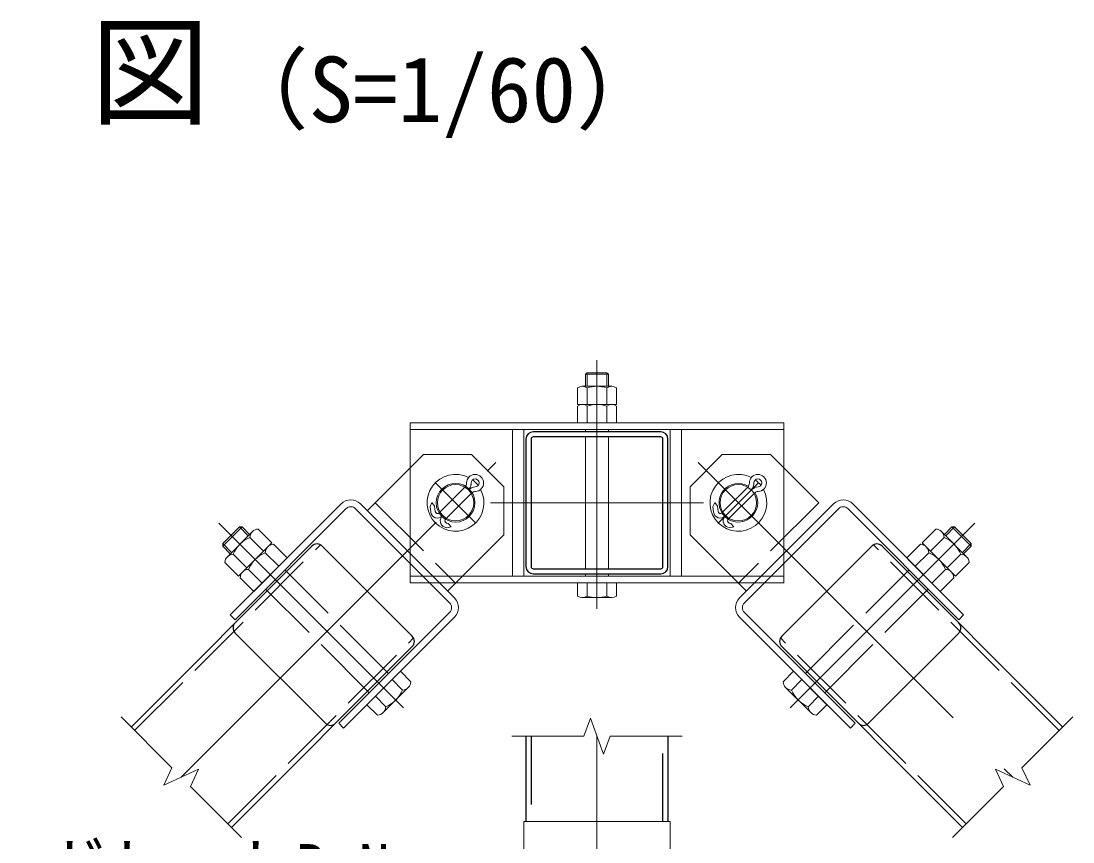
# Model space of a CAD drawing. Units: millimetres, scale not verified. Extents: x -12599 to 12601, y -8909 to 8911.
# Drawn here: x -4232 to -1453, y -5515 to -3347 of the extents above; entities that cross this region are included whole.
import ezdxf
from ezdxf.enums import TextEntityAlignment as Align

# ---------------------------------------------------------------- set-up
doc = ezdxf.new("R2010")
doc.units = ezdxf.units.MM
doc.header["$LTSCALE"] = 30
doc.linetypes.add('DASHED', pattern=[7.5, 6, -1.5])
doc.linetypes.add('USER1', pattern=[50.8, 31.75, -6.35, 6.35, -6.35])
for name, color, linetype, lineweight in [('0-0_D-BMK', 2, 'USER1', 13), ('0-1_D-STR1', 1, 'Continuous', 25), ('0-2_D-STR3', 3, 'Continuous', 13), ('0-4_D-STR-DIM', 7, 'Continuous', 13), ('0-7_D-STR-TXT', 7, 'Continuous', 13), ('0-8_D-TTL-TXT', 7, 'Continuous', 13)]:
    doc.layers.add(name, color=color, linetype=linetype, lineweight=lineweight)
doc.styles.add('ＭＳ ゴシック', font='')
doc.styles.get('ＭＳ ゴシック').set_extended_font_data('MS Gothic')

msp = doc.modelspace()

# ---------------------------------------------------------------- linework, layer by layer
at = {"layer": '0-0_D-BMK'}
for p, q in [((-2710.66, -4898.88), (-2710.66, -4242.38)), ((-3808.79, -5343.84), (-2978.09, -4513.14)), ((-2443.22, -4513.14), (-1612.52, -5343.84)), ((-3136.21, -4567.16), (-3032.1, -4671.26)), ((-2285.1, -4567.16), (-2389.21, -4671.26)), ((-2991.91, -4619.21), (-2429.41, -4619.21)), ((-3221.32, -5160.86), (-3709.11, -4673.07)), ((-2199.99, -5160.86), (-1712.2, -4673.07)), ((-2710.66, -5235.76), (-2710.66, -6705.93))]:
    msp.add_line(p, q, dxfattribs=at)
at = {"layer": '0-1_D-STR1'}
for p, q in [((-2542.36, -4431.71), (-2878.96, -4431.71)), ((-2542.36, -4445.21), (-2878.96, -4445.21)), ((-2898.16, -4450.91), (-2898.16, -4787.51)), ((-2884.66, -4450.91), (-2884.66, -4787.51)), ((-2536.66, -4787.51), (-2536.66, -4450.91)), ((-2523.16, -4787.51), (-2523.16, -4450.91)), ((-3941.37, -5211.26), (-3463.66, -4733.55)), ((-3666.15, -4936.03), (-3463.66, -4733.55)), ((-3436.51, -4733.55), (-3198.49, -4971.56)), ((-1984.8, -4733.55), (-2222.82, -4971.56)), ((-1479.94, -5211.26), (-1957.65, -4733.55)), ((-1755.16, -4936.03), (-1957.65, -4733.55)), ((-2878.96, -4793.21), (-2542.36, -4793.21)), ((-2878.96, -4806.71), (-2542.36, -4806.71)), ((-3428.13, -5201.2), (-3666.15, -4963.19)), ((-1993.18, -5201.2), (-1755.16, -4963.19)), ((-3676.2, -5476.42), (-3198.49, -4998.71)), ((-3198.49, -4998.71), (-3400.98, -5201.2)), ((-1745.11, -5476.42), (-2222.82, -4998.71)), ((-2222.82, -4998.71), (-2020.33, -5201.2)), ((-2898.16, -5235.76), (-2898.16, -5460.76)), ((-2523.16, -5235.76), (-2523.16, -5460.76))]:
    msp.add_line(p, q, dxfattribs=at)
at = {"layer": '0-1_D-STR1', "linetype": 'DASHED'}
for p, q in [((-3931.82, -5220.8), (-3441.15, -4730.13)), ((-1489.49, -5220.8), (-1980.16, -4730.13)), ((-3685.75, -5466.87), (-3195.08, -4976.2)), ((-1735.56, -5466.87), (-2226.23, -4976.2)), ((-2884.66, -5235.76), (-2884.66, -5460.76)), ((-2536.66, -5460.76), (-2536.66, -5235.76))]:
    msp.add_line(p, q, dxfattribs=at)
at = {"layer": '0-1_D-STR1'}
for centre, radius, start, end in [((-2878.96, -4450.91), 19.2, 90, 180), ((-2878.96, -4450.91), 5.7, 90, 180), ((-2542.36, -4450.91), 19.2, 0, 90), ((-2542.36, -4450.91), 5.7, 0, 90), ((-3450.08, -4747.12), 19.2, 45, 135), ((-1971.23, -4747.12), 19.2, 45, 135), ((-2878.96, -4787.51), 19.2, 180, 270), ((-2878.96, -4787.51), 5.7, 180, 270), ((-2542.36, -4787.51), 19.2, 270, 0), ((-2542.36, -4787.51), 5.7, 270, 0), ((-3652.57, -4949.61), 19.2, 135, 225), ((-1768.74, -4949.61), 19.2, 315, 45), ((-3212.07, -4985.14), 19.2, 315, 45), ((-2209.24, -4985.14), 19.2, 135, 225), ((-3414.56, -5187.62), 19.2, 225, 315), ((-2006.75, -5187.62), 19.2, 225, 315)]:
    msp.add_arc(centre, radius, start, end, dxfattribs=at)
at = {"layer": '0-2_D-STR3'}
for p, q in [((-2740.66, -4279.77), (-2736.6, -4275.71)), ((-2736.6, -4275.71), (-2684.71, -4275.71)), ((-2680.66, -4279.77), (-2684.71, -4275.71)), ((-2740.66, -4311.71), (-2740.66, -4279.77)), ((-2740.66, -4279.77), (-2680.66, -4279.77)), ((-2736.6, -4311.71), (-2736.6, -4279.77)), ((-2684.71, -4311.71), (-2684.71, -4279.77)), ((-2680.66, -4311.71), (-2680.66, -4279.77)), ((-2762.56, -4359.71), (-2762.56, -4315.91)), ((-2750.35, -4311.71), (-2671.71, -4311.71)), ((-2736.61, -4359.71), (-2736.61, -4315.91)), ((-2684.71, -4359.71), (-2684.71, -4315.91)), ((-2658.76, -4315.91), (-2658.76, -4359.71)), ((-2762.56, -4359.71), (-2658.76, -4359.71)), ((-2750.35, -4359.71), (-2671.71, -4359.71)), ((-2762.56, -4407.71), (-2762.56, -4363.91)), ((-2736.61, -4407.71), (-2736.61, -4363.91)), ((-2684.71, -4407.71), (-2684.71, -4363.91)), ((-2658.76, -4363.91), (-2658.76, -4407.71)), ((-3204.16, -4407.71), (-2217.16, -4407.71)), ((-3204.16, -4407.71), (-3204.16, -4830.71)), ((-2762.56, -4407.71), (-2658.76, -4407.71)), ((-2217.16, -4407.71), (-2217.16, -4830.71)), ((-3204.16, -4425.71), (-2217.16, -4425.71)), ((-2934.16, -4425.71), (-2934.16, -4812.71)), ((-2904.16, -4425.71), (-2904.16, -4812.71)), ((-2740.66, -4431.71), (-2740.66, -4425.71)), ((-2740.66, -4793.21), (-2740.66, -4445.21)), ((-2680.66, -4431.71), (-2680.66, -4425.71)), ((-2680.66, -4793.21), (-2680.66, -4445.21)), ((-2517.16, -4425.71), (-2517.16, -4812.71)), ((-2487.16, -4425.71), (-2487.16, -4812.71)), ((-3169.01, -4491.93), (-3317.5, -4640.42)), ((-3373.72, -4635.12), (-3666.46, -4927.86)), ((-3348.26, -4635.12), (-3100.06, -4883.31)), ((-3335.53, -4622.39), (-3087.34, -4870.58)), ((-3151.52, -4629.17), (-3146.75, -4618.34)), ((-3151.52, -4629.17), (-3149.81, -4643.64)), ((-3146.75, -4618.34), (-3139.6, -4627.77)), ((-3139.6, -4627.77), (-3137.89, -4642.23)), ((-2404.52, -4629.17), (-2402.81, -4643.64)), ((-2392.6, -4627.77), (-2390.89, -4642.23)), ((-2085.78, -4622.39), (-2333.97, -4870.58)), ((-2073.05, -4635.12), (-2321.25, -4883.31)), ((-2047.59, -4635.12), (-1754.85, -4927.86)), ((-2034.87, -4622.39), (-1742.12, -4915.13)), ((-3699.07, -4727.13), (-3655.05, -4683.11)), ((-3699.07, -4734.02), (-3648.16, -4683.11)), ((-3687.02, -4761.75), (-3618.76, -4693.49)), ((-3631.72, -4706.44), (-3655.05, -4683.11)), ((-3655.05, -4683.11), (-3648.16, -4683.11)), ((-3628.27, -4703), (-3648.16, -4683.11)), ((-3605.36, -4688.57), (-3569.3, -4724.64)), ((-3103.99, -4674.02), (-3108.43, -4672.59)), ((-3103.99, -4674.02), (-3096.13, -4682.87)), ((-2360.68, -4685.44), (-2365.11, -4684.01)), ((-2356.99, -4674.02), (-2361.43, -4672.59)), ((-1815.95, -4688.57), (-1852.01, -4724.64)), ((-1734.29, -4761.75), (-1802.55, -4693.49)), ((-1793.04, -4703), (-1773.15, -4683.11)), ((-1789.59, -4706.44), (-1766.26, -4683.11)), ((-1722.24, -4734.02), (-1773.15, -4683.11)), ((-1766.26, -4683.11), (-1773.15, -4683.11)), ((-1722.24, -4727.13), (-1766.26, -4683.11)), ((-3591.36, -4746.7), (-3627.43, -4710.64)), ((-2956.88, -4704.06), (-3105.37, -4852.55)), ((-1829.95, -4746.7), (-1793.88, -4710.64)), ((-3675.74, -4750.47), (-3699.07, -4727.13)), ((-3699.07, -4734.02), (-3699.07, -4727.13)), ((-3679.19, -4753.91), (-3699.07, -4734.02)), ((-3657.55, -4812.88), (-3569.3, -4724.64)), ((-3646.72, -4802.05), (-3578.46, -4733.79)), ((-3551.06, -4787), (-3587.12, -4750.94)), ((-3565.06, -4728.88), (-3529, -4764.94)), ((-1856.25, -4728.88), (-1892.31, -4764.94)), ((-1870.25, -4787), (-1834.19, -4750.94)), ((-1763.76, -4812.88), (-1852.01, -4724.64)), ((-1774.59, -4802.05), (-1842.85, -4733.79)), ((-1745.57, -4750.47), (-1722.24, -4727.13)), ((-1742.12, -4753.91), (-1722.24, -4734.02)), ((-1722.24, -4734.02), (-1722.24, -4727.13)), ((-3657.55, -4812.88), (-3693.61, -4776.82)), ((-3635.49, -4790.82), (-3671.55, -4754.76)), ((-3617.24, -4853.19), (-3529, -4764.94)), ((-1804.07, -4853.19), (-1892.31, -4764.94)), ((-1785.82, -4790.82), (-1749.76, -4754.76)), ((-1763.76, -4812.88), (-1727.7, -4776.82)), ((-3595.18, -4831.13), (-3631.24, -4795.06)), ((-2740.66, -4812.71), (-2740.66, -4806.71)), ((-2680.66, -4812.71), (-2680.66, -4806.71)), ((-1826.13, -4831.13), (-1790.07, -4795.06)), ((-3617.24, -4853.19), (-3653.31, -4817.13)), ((-3204.16, -4812.71), (-2217.16, -4812.71)), ((-3204.16, -4830.71), (-2217.16, -4830.71)), ((-2762.56, -4830.71), (-2658.76, -4830.71)), ((-2762.56, -4865.51), (-2762.56, -4830.71)), ((-2736.61, -4865.51), (-2736.61, -4830.71)), ((-2684.71, -4865.51), (-2684.71, -4830.71)), ((-2658.76, -4865.51), (-2658.76, -4830.71)), ((-2358.37, -4810.13), (-2315.94, -4852.55)), ((-1804.07, -4853.19), (-1768, -4817.13)), ((-2750.35, -4869.71), (-2671.71, -4869.71)), ((-3100.06, -4908.77), (-3392.81, -5201.51)), ((-2321.25, -4908.77), (-2028.5, -5201.51)), ((-1742.12, -4915.13), (-1754.85, -4927.86)), ((-3087.34, -4921.5), (-3380.08, -5214.24)), ((-2333.97, -4921.5), (-2041.23, -5214.24)), ((-3318.14, -5152.3), (-3229.89, -5064.05)), ((-3202.31, -5091.63), (-3229.89, -5064.05)), ((-2219, -5091.63), (-2191.42, -5064.05)), ((-2103.17, -5152.3), (-2191.42, -5064.05)), ((-3275.48, -5173.28), (-3207.23, -5105.02)), ((-3224.37, -5113.69), (-3251.95, -5086.11)), ((-2145.83, -5173.28), (-2214.08, -5105.02)), ((-2196.94, -5113.69), (-2169.36, -5086.11)), ((-3268.5, -5157.81), (-3296.07, -5130.23)), ((-2152.81, -5157.81), (-2125.24, -5130.23)), ((-3290.56, -5179.87), (-3318.14, -5152.3)), ((-2130.75, -5179.87), (-2103.17, -5152.3)), ((-3392.81, -5201.51), (-3380.08, -5214.24)), ((-2028.5, -5201.51), (-2041.23, -5214.24)), ((-2904.16, -5460.76), (-2904.16, -6210.76)), ((-2904.16, -5460.76), (-2517.16, -5460.76)), ((-2517.16, -5460.76), (-2517.16, -6210.76))]:
    msp.add_line(p, q, dxfattribs=at)
at = {"layer": '0-2_D-STR3', "linetype": 'DASHED'}
for p, q in [((-3041.73, -4491.93), (-3169.01, -4491.93)), ((-2379.58, -4491.93), (-2252.3, -4491.93)), ((-2252.3, -4491.93), (-2103.81, -4640.42)), ((-3059.5, -4577.58), (-3127.69, -4645.77)), ((-2312.5, -4577.58), (-2380.69, -4645.77)), ((-3041.73, -4593.75), (-3110.72, -4662.74)), ((-2294.73, -4593.75), (-2363.72, -4662.74)), ((-3296.29, -4619.21), (-3084.16, -4831.34)), ((-2125.02, -4619.21), (-2337.16, -4831.34)), ((-2464.43, -4704.06), (-2358.37, -4810.13)), ((-3261.29, -5069.99), (-3534.94, -4796.34)), ((-2160.02, -5069.99), (-1886.37, -4796.34)), ((-3312.2, -5120.9), (-3585.85, -4847.25)), ((-2109.11, -5120.9), (-1835.46, -4847.25))]:
    msp.add_line(p, q, dxfattribs=at)
for points in [[(-3041.73, -4491.93), (-2956.88, -4576.78), (-2956.88, -4704.06)], [(-2379.58, -4491.93), (-2464.43, -4576.78), (-2464.43, -4704.06)]]:
    msp.add_lwpolyline(points, dxfattribs=at)
at = {"layer": '0-2_D-STR3'}
for points in [[(-3386.44, -4622.39), (-3679.19, -4915.13), (-3666.46, -4927.86)], [(-2404.52, -4629.17), (-2399.75, -4618.34), (-2392.6, -4627.77)], [(-3096.13, -4682.87), (-3107.68, -4685.44), (-3112.11, -4684.01)], [(-2356.99, -4674.02), (-2349.13, -4682.87), (-2360.68, -4685.44)]]:
    msp.add_lwpolyline(points, dxfattribs=at)
for centre, radius in [((-3084.16, -4619.21), 51), ((-3084.16, -4619.21), 48), ((-2337.16, -4619.21), 48)]:
    msp.add_circle(centre, radius, dxfattribs=at)
for centre, radius, start, end in [((-2749.58, -4333.78), 22.09, 54.01973, 125.98027), ((-2710.66, -4393.97), 82.27, 71.61284, 108.38716), ((-2671.73, -4333.85), 22.14, 54.12648, 125.87352), ((-2749.58, -4381.78), 22.09, 54.01973, 125.98027), ((-2710.66, -4441.97), 82.27, 71.61284, 108.38716), ((-2671.73, -4381.85), 22.14, 54.12648, 125.87352), ((-3084.16, -4619.21), 75, 62.81803, 28.0289), ((-3032.6, -4566.89), 22.5, 272.26298, 180.12813), ((-3032.6, -4566.89), 10.5, 272.26298, 180.12813), ((-2337.16, -4619.21), 75, 62.81803, 28.0289), ((-2285.6, -4566.89), 22.5, 272.26298, 180.12813), ((-2285.6, -4566.89), 10.5, 272.26298, 180.12813), ((-3070.1, -4566.97), 15, 315, 0.12813), ((-3031.12, -4604.36), 27, 92.26298, 135), ((-3084.16, -4619.21), 75, 37.40006, 53.44687), ((-2337.16, -4619.21), 51, 58.87933, 31.29837), ((-2323.1, -4566.97), 15, 315, 0.12813), ((-2284.12, -4604.36), 27, 92.26298, 135), ((-2337.16, -4619.21), 75, 37.40006, 53.44687), ((-3360.99, -4647.85), 36, 45, 135), ((-3031.12, -4604.36), 15, 92.26298, 135), ((-2284.12, -4604.36), 15, 92.26298, 135), ((-2060.32, -4647.85), 36, 45, 135), ((-3360.99, -4647.85), 18, 45, 135), ((-2060.32, -4647.85), 18, 45, 135), ((-3131.93, -4641.53), 18, 186.73573, 315), ((-3131.93, -4641.53), 6, 186.73573, 315), ((-3106.58, -4666.88), 18, 127.62533, 252.10649), ((-3106.58, -4666.88), 6, 122.20897, 252.10649), ((-2384.93, -4641.53), 18, 186.73573, 315), ((-2384.93, -4641.53), 6, 186.73573, 315), ((-2359.58, -4666.88), 18, 127.62533, 252.10649), ((-2359.58, -4666.88), 6, 122.20897, 252.10649), ((-3604.59, -4711.41), 22.85, 91.94085, 178.05915), ((-1816.72, -4711.41), 22.85, 1.94085, 88.05915), ((-3594.25, -4787.94), 84.12, 113.22895, 156.77105), ((-1827.06, -4787.94), 84.12, 23.22895, 66.77105), ((-3553.94, -4828.24), 84.12, 113.22895, 156.77105), ((-3564.28, -4751.72), 22.85, 91.94085, 178.05915), ((-1857.03, -4751.72), 22.85, 1.94085, 88.05915), ((-1867.37, -4828.24), 84.12, 23.22895, 66.77105), ((-3670.37, -4778), 23.27, 92.91412, 177.08588), ((-1750.94, -4778), 23.27, 2.91412, 87.08588), ((-3630.06, -4818.31), 23.27, 92.91412, 177.08588), ((-1791.25, -4818.31), 23.27, 2.91412, 87.08588), ((-3112.79, -4896.04), 18, 315, 45), ((-3112.79, -4896.04), 36, 315, 45), ((-2749.58, -4847.64), 22.09, 234.01973, 305.98027), ((-2710.66, -4787.44), 82.27, 251.61284, 288.38716), ((-2671.73, -4847.57), 22.14, 234.12648, 305.87352), ((-2308.52, -4896.04), 36, 135, 225), ((-2308.52, -4896.04), 18, 135, 225), ((-3225.15, -5090.85), 22.85, 271.94085, 358.05915), ((-2196.16, -5090.85), 22.85, 181.94085, 268.05915), ((-3301.68, -5080.51), 84.12, 293.22895, 336.77105), ((-2119.63, -5080.51), 84.12, 203.22895, 246.77105), ((-3291.74, -5156.63), 23.27, 272.91412, 357.08588), ((-2129.57, -5156.63), 23.27, 182.91412, 267.08588)]:
    msp.add_arc(centre, radius, start, end, dxfattribs=at)
at = {"layer": '0-2_D-STR3', "linetype": 'DASHED'}
for centre in [(-3070.1, -4566.97), (-2323.1, -4566.97)]:
    msp.add_arc(centre, 27, 315, 0.12813, dxfattribs=at)
at = {"layer": '0-4_D-STR-DIM'}
for p, q in [((-3967.88, -5184.74), (-3833.27, -5319.35)), ((-2727.97, -5188.19), (-2745.29, -5235.76)), ((-2693.34, -5283.33), (-2727.97, -5188.19)), ((-1453.43, -5184.74), (-1588.04, -5319.35)), ((-2935.66, -5235.76), (-2745.29, -5235.76)), ((-2676.03, -5235.76), (-2693.34, -5283.33)), ((-2676.03, -5235.76), (-2485.66, -5235.76)), ((-3833.27, -5319.35), (-3854.67, -5365.23)), ((-3854.67, -5365.23), (-3762.9, -5322.44)), ((-3762.9, -5322.44), (-3784.3, -5368.33)), ((-1658.41, -5322.44), (-1637.01, -5368.33)), ((-1566.64, -5365.23), (-1658.41, -5322.44)), ((-1588.04, -5319.35), (-1566.64, -5365.23)), ((-3784.3, -5368.32), (-3649.69, -5502.94)), ((-1637.01, -5368.32), (-1771.62, -5502.94))]:
    msp.add_line(p, q, dxfattribs=at)

# ---------------------------------------------------------------- texts
at = {"layer": '0-7_D-STR-TXT', "style": 'ＭＳ ゴシック', "width": 0.85}
msp.add_text('ガセットB.N', height=144.3, dxfattribs=at).set_placement((-4177.28, -5708.02), align=Align.BOTTOM_LEFT)
at = {"layer": '0-8_D-TTL-TXT', "style": 'ＭＳ ゴシック'}
for s, height, p in [('正\u3000面\u3000図', 230.9, (-5308.11, -3666.29)), ('（S=1/60）', 173.1, (-3708.6, -3666.15))]:
    msp.add_text(s, height=height, dxfattribs=at).set_placement(p, align=Align.BOTTOM_LEFT)

doc.saveas('drawing.dxf')
